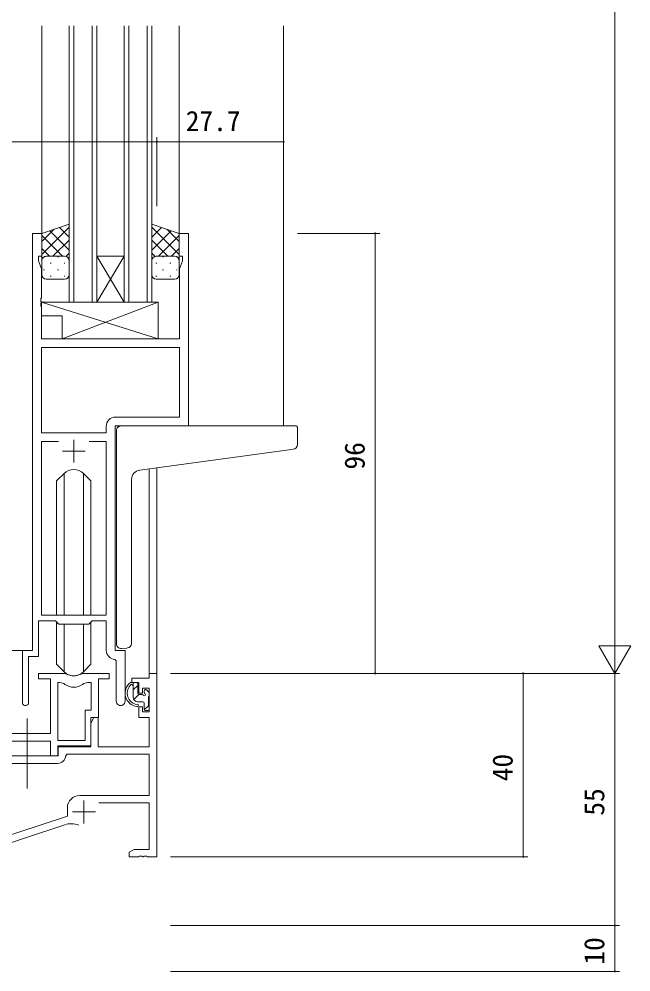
# Model space of a CAD drawing. Units: millimetres, scale not verified. Extents: x -567 to 567, y -403 to 403.
# Drawn here: x -431.2 to -297.6, y -238.7 to -30.8 of the extents above; entities that cross this region are included whole.
import ezdxf
from ezdxf.enums import TextEntityAlignment as Align

# ---------------------------------------------------------------- set-up
doc = ezdxf.new("R2010")
doc.units = ezdxf.units.MM
doc.header["$LTSCALE"] = 2
doc.linetypes.add('CHAIN2', pattern=[12, 9, -1, 1, -1])
for name, color, linetype, lineweight in [('0-1_USER1', 6, 'Continuous', 9), ('0-2_YKK_ZWAK', 2, 'Continuous', 9), ('0-3_YKK_11', 4, 'Continuous', 9), ('0-4_YKK_12', 7, 'Continuous', 9)]:
    doc.layers.add(name, color=color, linetype=linetype, lineweight=lineweight)
doc.styles.add('ＭＳ ゴシック', font='')
doc.styles.get('ＭＳ ゴシック').set_extended_font_data('MS Gothic')

msp = doc.modelspace()

# ---------------------------------------------------------------- linework, layer by layer
at = {"layer": '0-1_USER1'}
for p, q in [((-301.149, 219.416), (-301.149, -166.584)), ((-471.149, -57.584), (-401.149, -57.584)), ((-401.149, -71.633), (-401.149, -56.584)), ((-401.149, -61.162), (-401.149, -56.584)), ((-401.149, -57.584), (-373.449, -57.584)), ((-370.449, -77.584), (-352.449, -77.584)), ((-353.449, -173.584), (-353.449, -77.584)), ((-301.149, -173.584), (-301.149, -161.46)), ((-301.149, -173.584), (-304.649, -167.522)), ((-297.649, -167.522), (-304.649, -167.522)), ((-301.149, -173.584), (-297.649, -167.522)), ((-398.149, -173.584), (-300.149, -173.584)), ((-398.149, -173.584), (-320.149, -173.584)), ((-398.149, -173.584), (-300.149, -173.584)), ((-370.449, -173.584), (-352.449, -173.584)), ((-321.149, -173.584), (-321.149, -213.584)), ((-301.149, -173.584), (-301.149, -228.584)), ((-398.149, -213.584), (-320.149, -213.584)), ((-398.149, -228.584), (-300.149, -228.584)), ((-398.149, -228.584), (-300.149, -228.584)), ((-301.149, -228.584), (-301.149, -238.584)), ((-398.149, -238.584), (-300.149, -238.584))]:
    msp.add_line(p, q, dxfattribs=at)
for centre, start, end in [((-401.149, -57.584), 0, 180), ((-401.149, -57.584), 0, 180), ((-401.149, -57.584), 180, 0), ((-401.149, -57.584), 180, 0), ((-373.449, -57.584), 0, 180), ((-373.449, -57.584), 180, 0), ((-353.449, -77.584), 90, 270), ((-353.449, -77.584), 270, 90), ((-353.449, -173.584), 90, 270), ((-353.449, -173.584), 270, 90), ((-321.149, -173.584), 90, 270), ((-321.149, -173.584), 270, 90), ((-321.149, -213.584), 90, 270), ((-321.149, -213.584), 270, 90), ((-301.149, -228.584), 90, 270), ((-301.149, -228.584), 90, 270), ((-301.149, -228.584), 270, 90), ((-301.149, -228.584), 270, 90), ((-301.149, -238.584), 90, 270), ((-301.149, -238.584), 270, 90)]:
    msp.add_arc(centre, 0.106, start, end, dxfattribs=at)
at = {"layer": '0-2_YKK_ZWAK'}
for p, q in [((-426.249, -78.084), (-426.249, -32.334)), ((-420.249, -92.584), (-420.249, -32.334)), ((-419.249, -92.584), (-419.249, -32.334)), ((-415.249, -92.584), (-415.249, -32.334)), ((-414.249, -92.584), (-414.249, -32.334)), ((-408.249, -92.584), (-408.249, -32.334)), ((-407.249, -92.584), (-407.249, -32.334)), ((-403.249, -92.584), (-403.249, -32.334)), ((-402.249, -92.584), (-402.249, -32.334)), ((-396.249, -78.084), (-396.249, -32.334)), ((-373.449, -119.584), (-373.449, -32.334)), ((-414.249, -82.584), (-408.249, -82.584)), ((-414.249, -92.584), (-408.249, -82.584)), ((-408.249, -92.584), (-414.249, -82.584)), ((-414.249, -92.584), (-420.249, -92.584)), ((-414.249, -92.584), (-408.249, -92.584)), ((-402.249, -92.584), (-408.249, -92.584)), ((-401.149, -128.75), (-401.149, -173.584))]:
    msp.add_line(p, q, dxfattribs=at)
for points in [[(-402.779, -128.973), (-402.779, -173.584), (-401.149, -173.584)], [(-439.75, -168.584), (-435.949, -168.584), (-430.149, -168.584)]]:
    msp.add_lwpolyline(points, dxfattribs=at)
at = {"layer": '0-3_YKK_11'}
for p, q in [((-426.249, -82.216), (-420.249, -76.216)), ((-426.249, -79.387), (-423.544, -76.682)), ((-420.249, -78.407), (-422.367, -76.29)), ((-396.249, -82.216), (-402.249, -76.216)), ((-402.249, -78.407), (-400.132, -76.29)), ((-396.249, -79.387), (-398.954, -76.682)), ((-421.729, -82.584), (-426.249, -78.064)), ((-420.249, -81.235), (-424.488, -76.997)), ((-402.249, -81.235), (-398.011, -76.997)), ((-400.77, -82.584), (-396.249, -78.064)), ((-424.558, -82.584), (-426.249, -80.892)), ((-423.789, -82.584), (-420.249, -79.044)), ((-398.71, -82.584), (-402.249, -79.044)), ((-397.941, -82.584), (-396.249, -80.892)), ((-425.664, -82.674), (-425.629, -82.674)), ((-425.249, -82.584), (-421.249, -82.584)), ((-425.249, -82.584), (-421.249, -82.584)), ((-422.799, -82.674), (-422.599, -82.674)), ((-420.994, -82.617), (-420.249, -81.873)), ((-401.505, -82.617), (-402.249, -81.873)), ((-397.249, -82.584), (-401.249, -82.584)), ((-397.249, -82.584), (-401.249, -82.584)), ((-399.699, -82.674), (-399.899, -82.674)), ((-396.835, -82.674), (-396.869, -82.674)), ((-426.249, -86.584), (-426.249, -83.584)), ((-424.414, -84.089), (-424.214, -84.089)), ((-421.384, -84.089), (-421.184, -84.089)), ((-420.249, -83.584), (-420.249, -86.584)), ((-402.249, -83.584), (-402.249, -86.584)), ((-401.114, -84.089), (-401.314, -84.089)), ((-398.084, -84.089), (-398.284, -84.089)), ((-396.249, -86.584), (-396.249, -83.584)), ((-425.829, -85.504), (-425.629, -85.504)), ((-424.414, -86.919), (-424.214, -86.919)), ((-422.799, -85.504), (-422.599, -85.504)), ((-421.384, -86.919), (-421.184, -86.919)), ((-401.114, -86.919), (-401.314, -86.919)), ((-399.699, -85.504), (-399.899, -85.504)), ((-398.084, -86.919), (-398.284, -86.919)), ((-396.669, -85.504), (-396.869, -85.504)), ((-421.249, -87.584), (-425.249, -87.584)), ((-401.249, -87.584), (-397.249, -87.584)), ((-400.824, -92.584), (-426.319, -92.584)), ((-426.319, -92.584), (-426.319, -95.584)), ((-400.824, -100.584), (-426.319, -92.584)), ((-421.824, -100.584), (-400.824, -92.584)), ((-400.824, -92.584), (-400.824, -100.584)), ((-421.824, -95.584), (-426.319, -95.584)), ((-421.824, -95.584), (-421.824, -100.584)), ((-400.824, -100.584), (-421.824, -100.584)), ((-408.949, -119.584), (-373.452, -119.584)), ((-370.752, -119.584), (-373.452, -119.584)), ((-370.452, -123.668), (-370.452, -119.884)), ((-409.949, -128.698), (-409.949, -120.584)), ((-373.351, -124.937), (-371.365, -124.664)), ((-404.824, -129.254), (-373.351, -124.937)), ((-409.949, -128.698), (-409.949, -129.702)), ((-421.371, -129.963), (-422.999, -131.591)), ((-421.367, -160.884), (-421.367, -129.959)), ((-417.132, -160.884), (-417.132, -129.959)), ((-417.128, -129.963), (-415.499, -131.591)), ((-409.949, -167.139), (-409.949, -129.702)), ((-422.999, -160.884), (-422.999, -131.591)), ((-415.499, -160.884), (-415.499, -131.591)), ((-406.649, -167.026), (-406.649, -131.246)), ((-422.999, -171.577), (-422.999, -162.334)), ((-421.367, -173.209), (-421.367, -162.814)), ((-417.132, -173.209), (-417.132, -162.814)), ((-415.499, -171.577), (-415.499, -162.334)), ((-407.649, -168.029), (-408.862, -168.136)), ((-407.649, -168.029), (-407.562, -168.022)), ((-421.371, -173.205), (-422.999, -171.577)), ((-417.128, -173.205), (-415.499, -171.577)), ((-405.579, -175.584), (-406.879, -175.584)), ((-406.279, -178.784), (-406.279, -175.584)), ((-406.279, -177.188), (-405.279, -176.188)), ((-405.279, -177.884), (-405.279, -175.884)), ((-406.14, -179.293), (-405.027, -178.18)), ((-404.34, -178.184), (-404.979, -178.184)), ((-403.879, -177.384), (-403.879, -177.723)), ((-402.867, -177.672), (-403.367, -177.172)), ((-402.979, -180.684), (-402.979, -178.684)), ((-402.779, -178.484), (-402.779, -177.884)), ((-404.179, -179.784), (-405.279, -179.784)), ((-403.879, -180.084), (-403.879, -181.384)), ((-403.856, -181.5), (-402.979, -180.623)), ((-403.579, -181.684), (-403.079, -181.684)), ((-402.779, -181.384), (-402.779, -180.884))]:
    msp.add_line(p, q, dxfattribs=at)
at = {"layer": '0-3_YKK_11', "linetype": 'CHAIN2'}
msp.add_line((-429.449, -183.423), (-429.449, -198.645), dxfattribs=at)
at = {"layer": '0-3_YKK_11'}
for points in [[(-420.249, -83.584), (-420.249, -75.584), (-426.249, -77.584), (-426.249, -83.584)], [(-402.249, -83.584), (-402.249, -75.584), (-396.249, -77.584), (-396.249, -83.584)]]:
    msp.add_lwpolyline(points, dxfattribs=at)
for centre, radius, start, end in [((-425.249, -83.584), 1, 89.9999, 179.9999), ((-425.249, -83.584), 1, 89.9999, 179.9999), ((-421.249, -83.584), 1, 359.9999, 89.9999), ((-421.249, -83.584), 1, 359.9999, 89.9999), ((-401.249, -83.584), 1, 90.0001, 180.0001), ((-401.249, -83.584), 1, 90.0001, 180.0001), ((-397.249, -83.584), 1, 0.0001, 90.0001), ((-397.249, -83.584), 1, 0.0001, 90.0001), ((-425.249, -86.584), 1, 179.9999, 269.9999), ((-421.249, -86.584), 1, 269.9999, 359.9999), ((-401.249, -86.584), 1, 180.0001, 270.0001), ((-397.249, -86.584), 1, 270.0001, 0.0001), ((-408.949, -120.584), 1, 135.573, 180), ((-408.949, -120.584), 1, 90, 135.573), ((-408.949, -120.584), 1, 121.36697, 135.573), ((-370.752, -119.884), 0.3, 0, 90), ((-371.452, -123.668), 1, 275, 0), ((-419.249, -132.084), 3, 45, 135), ((-404.649, -131.246), 2, 95, 180), ((-408.949, -167.139), 1, 180, 275), ((-407.649, -167.026), 1, 275, 0), ((-419.249, -171.084), 3, 225, 315), ((-405.165, -177.905), 2.885, 126.45193, 263.90389), ((-405.08, -177.871), 2.504, 139.45806, 259.25217), ((-407.14, -175.988), 0.3, 301.6219, 336.95039), ((-406.679, -176.184), 0.2, 36.8699, 156.95039), ((-406.279, -175.884), 0.3, 216.8699, 270), ((-405.579, -175.884), 0.3, 0, 90), ((-404.979, -177.884), 0.3, 180, 270), ((-404.34, -178.484), 0.3, 33.05573, 90), ((-403.879, -178.184), 0.25, 213.05573, 56.94427), ((-403.579, -177.384), 0.3, 45, 180), ((-403.579, -177.723), 0.3, 180, 236.94427), ((-402.979, -178.484), 0.2, 270, 0), ((-403.079, -177.884), 0.3, 0, 45), ((-405.279, -178.784), 1, 180, 270), ((-405.401, -180.534), 0.25, 253.6388, 125.58163), ((-404.179, -180.084), 0.3, 0, 90), ((-402.979, -180.884), 0.2, 0, 90), ((-403.579, -181.384), 0.3, 180, 270), ((-403.079, -181.384), 0.3, 270, 0)]:
    msp.add_arc(centre, radius, start, end, dxfattribs=at)
at = {"layer": '0-4_YKK_12'}
for p, q in [((-419.249, -122.584), (-419.249, -127.584)), ((-419.249, -122.584), (-419.249, -127.584)), ((-415.899, -123.014), (-412.179, -123.014)), ((-415.899, -123.014), (-412.179, -123.014)), ((-421.749, -125.084), (-416.749, -125.084)), ((-421.749, -125.084), (-416.749, -125.084)), ((-422.719, -188.184), (-422.719, -175.584)), ((-422.819, -193.214), (-467.719, -193.214)), ((-417.049, -201.284), (-417.049, -206.284)), ((-419.549, -203.784), (-414.549, -203.784))]:
    msp.add_line(p, q, dxfattribs=at)
for points in [[(-428.249, -168.584), (-428.249, -77.584), (-426.249, -77.584), (-426.249, -82.584), (-426.949, -82.584), (-426.949, -83.584), (-426.319, -85.315), (-426.319, -91.626), (-426.439, -91.809), (-426.439, -92.359), (-426.319, -92.542), (-426.319, -92.626), (-426.439, -92.809), (-426.439, -93.359), (-426.319, -93.542), (-426.319, -100.584), (-396.179, -100.584), (-396.179, -85.315), (-395.549, -83.584), (-395.549, -82.584), (-396.249, -82.584), (-396.249, -77.584), (-394.249, -77.584), (-394.249, -119.584), (-410.249, -119.584), (-410.249, -168.584), (-408.049, -168.584), (-408.049, -179.619)], [(-428.249, -168.584), (-428.249, -77.584), (-426.249, -77.584), (-426.249, -82.584), (-426.949, -82.584), (-426.949, -83.584), (-426.319, -85.315), (-426.319, -91.626), (-426.439, -91.809), (-426.439, -92.359), (-426.319, -92.542), (-426.319, -92.626), (-426.439, -92.809), (-426.439, -93.359), (-426.319, -93.542), (-426.319, -100.584), (-396.179, -100.584), (-396.179, -85.315), (-395.549, -83.584), (-395.549, -82.584), (-396.249, -82.584), (-396.249, -77.584), (-394.249, -77.584), (-394.249, -119.584), (-410.249, -119.584), (-410.249, -168.584), (-408.049, -168.584), (-408.049, -179.619)], [(-396.179, -102.514), (-426.319, -102.514), (-426.319, -121.084), (-412.179, -121.084), (-412.179, -119.654)], [(-410.179, -117.654), (-396.179, -117.654), (-396.179, -102.514), (-426.319, -102.514)], [(-396.179, -102.514), (-426.319, -102.514), (-426.319, -121.084), (-412.179, -121.084), (-412.179, -119.654)], [(-410.179, -117.654), (-396.179, -117.654), (-396.179, -102.514), (-426.319, -102.514)], [(-415.899, -123.014), (-412.179, -123.014), (-412.179, -160.884), (-426.319, -160.884), (-426.319, -123.014), (-422.6, -123.014)], [(-415.899, -123.014), (-412.179, -123.014), (-412.179, -160.884), (-426.319, -160.884), (-426.319, -123.014), (-422.6, -123.014)], [(-412.179, -168.514), (-412.179, -162.084), (-415.249, -162.084), (-415.979, -162.814), (-422.519, -162.814), (-423.249, -162.084), (-426.949, -162.084), (-426.949, -169.884), (-429.149, -169.884), (-429.149, -179.934)], [(-412.179, -168.514), (-412.179, -162.084), (-415.249, -162.084), (-415.979, -162.814), (-422.519, -162.814), (-423.249, -162.084), (-426.949, -162.084), (-426.949, -169.884), (-429.149, -169.884), (-429.149, -179.934)], [(-430.449, -179.934), (-430.449, -168.584), (-428.249, -168.584)], [(-430.449, -179.934), (-430.449, -168.584), (-428.249, -168.584)], [(-409.979, -179.619), (-409.979, -170.812), (-410.266, -170.512)], [(-409.979, -179.619), (-409.979, -170.812), (-410.266, -170.512)], [(-413.763, -201.814), (-402.779, -201.814), (-402.779, -211.954), (-406.058, -211.954), (-407.149, -212.584), (-407.149, -213.584), (-405.108, -213.584), (-404.924, -213.464), (-404.374, -213.464), (-404.191, -213.584), (-404.108, -213.584), (-403.924, -213.464), (-403.374, -213.464), (-403.191, -213.584), (-401.149, -213.584), (-401.149, -173.584), (-402.779, -173.584), (-402.779, -174.584), (-406.549, -174.584), (-406.549, -175.584), (-405.049, -175.584), (-405.049, -177.884), (-404.249, -177.884), (-404.249, -176.784), (-402.779, -176.784), (-402.779, -181.984), (-404.249, -181.984), (-404.249, -180.884), (-405.049, -180.884), (-405.049, -183.184), (-402.779, -183.184), (-402.779, -189.584), (-413.919, -189.584), (-413.919, -183.184), (-414.849, -183.184), (-415.549, -184.396), (-415.549, -189.584), (-422.649, -189.584), (-422.649, -191.584), (-434.749, -191.584)], [(-432.919, -188.314), (-424.349, -188.314), (-424.349, -191.584), (-422.719, -191.584), (-422.719, -189.384), (-415.549, -189.384), (-415.549, -183.184), (-413.849, -183.184), (-413.849, -174.784), (-411.549, -174.784), (-411.549, -173.584), (-417.002, -173.584)], [(-421.497, -173.584), (-426.949, -173.584), (-426.949, -174.784), (-424.349, -174.784)], [(-424.349, -174.784), (-424.349, -186.684), (-434.549, -186.684)], [(-422.719, -188.184), (-422.719, -175.584), (-422.348, -175.584)], [(-416.151, -175.584), (-415.479, -175.584), (-415.479, -181.554), (-416.749, -181.554), (-416.749, -188.184), (-422.719, -188.184)], [(-417.949, -200.184), (-402.779, -200.184), (-402.779, -191.214), (-420.722, -191.214), (-421.021, -191.5)], [(-422.819, -193.214), (-467.719, -193.214), (-467.719, -197.014), (-467.149, -197.584), (-467.149, -203.584), (-467.719, -204.154), (-467.719, -226.584), (-458.279, -226.584), (-458.279, -221.135)], [(-452.81, -215.272), (-420.649, -204.684), (-420.649, -202.884)], [(-449.499, -221.584), (-443.149, -221.584), (-443.149, -220.584), (-444.241, -219.954), (-447.449, -219.954), (-447.449, -215.223), (-421.222, -206.589)]]:
    msp.add_lwpolyline(points, dxfattribs=at)
for centre, radius, start, end in [((-410.179, -119.654), 2, 90.00001, 179.99999), ((-410.179, -119.654), 2, 90.00001, 179.99999), ((-410.179, -168.514), 2, 180, 267.50807), ((-410.179, -168.514), 2, 180, 267.50807), ((-421.497, -175.584), 2, 64.91237, 90.00001), ((-419.249, -170.784), 3.3, 244.91238, 295.08762), ((-417.002, -175.584), 2, 89.99997, 115.08762), ((-422.348, -177.584), 2, 54.22519, 90.00004), ((-419.249, -173.284), 3.3, 234.22517, 305.77483), ((-416.151, -177.584), 2, 89.99996, 125.77481), ((-429.799, -179.934), 0.65, 179.99999, 0.00001), ((-429.799, -179.934), 0.65, 179.99999, 0.00001), ((-409.014, -179.619), 0.965, 179.99999, 0.00001), ((-409.014, -179.619), 0.965, 179.99999, 0.00001), ((-422.819, -191.414), 1.8, 270.00001, 357.27059), ((-417.949, -202.884), 2.7, 90.00001, 179.99999), ((-419.815, -210.863), 4.5, 68.66068, 108.22312)]:
    msp.add_arc(centre, radius, start, end, dxfattribs=at)

# ---------------------------------------------------------------- texts
at = {"layer": '0-1_USER1', "style": 'ＭＳ ゴシック'}
msp.add_text('27.7', height=4.399, dxfattribs=at).set_placement((-394.819, -56.584), align=Align.BOTTOM_LEFT)
for s, p in [('96', (-354.449, -129.104)), ('40', (-322.149, -197.104)), ('55', (-302.149, -204.604)), ('10', (-302.149, -237.104))]:
    msp.add_text(s, height=4.399, rotation=90, dxfattribs=at).set_placement(p, align=Align.BOTTOM_LEFT)

doc.saveas('drawing.dxf')
